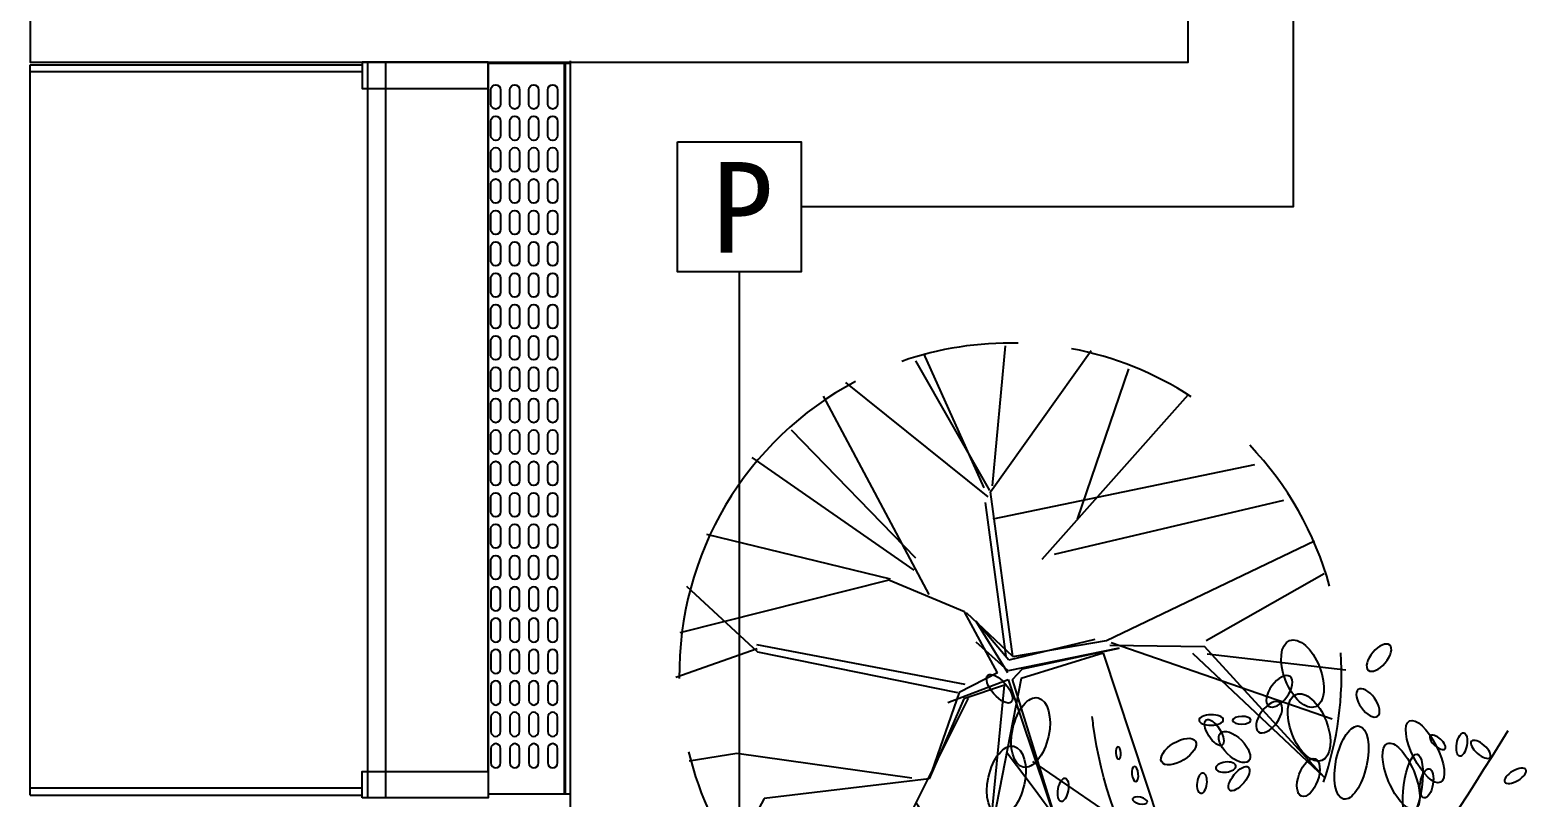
# Model space of a CAD drawing. Extents: x -284868 to 304789, y -137694 to 137894.
# Drawn here: x 56470 to 59580, y -31518 to -29926 of the extents above; entities that cross this region are included whole.
import ezdxf

# ---------------------------------------------------------------- set-up
doc = ezdxf.new("R2010")
doc.units = 0
doc.layers.get('0').update_dxf_attribs({"linetype": 'CONTINUOUS'})
for name, color, linetype in [('0-建筑外轮廓', 8, 'CONTINUOUS'), ('0-窗', 11, 'CONTINUOUS'), ('EM-插座', 240, 'CONTINUOUS'), ('F-地漏', 8, 'CONTINUOUS'), ('P-平面植物', 251, 'CONTINUOUS'), ('WIRE-照明', 130, 'CONTINUOUS')]:
    doc.layers.add(name, color=color, linetype=linetype)
doc.styles.add('宋体', font='')
doc.styles.get('宋体').set_extended_font_data('SimSun')

# ---------------------------------------------------------------- blocks, each defined once
blk = doc.blocks.new('A$C3B8026B3')
blk.add_line((949.5038676261902, 3979.999639704823), (949.5038676261902, 5394.996943071485))
at = {"elevation": 2.414875828790698e-09}
for points in [[(-0.01621794700622559, 5443.997403517365), (687.9808632731438, 5443.999701410532), (687.9808601140976, 5429.500877335668), (-0.01621794700622559, 5429.498579457402)], [(-0.01621794700622559, 3930.999008104205), (687.9808632731438, 3930.996710196137), (687.9808601140976, 3945.495534271002), (-0.01621794700622559, 3945.497832164168)]]:
    blk.add_lwpolyline(points, dxfattribs=at)
for points in [[(-0.01621794700622559, 3930.999342098832), (-0.01621794700622559, 5443.997069522738)], [(699.9838676452637, 3924.999640822411), (699.9838676452637, 5449.996941953897)], [(737.5038676261902, 3924.999640822411), (737.5038676261902, 5449.996941953897)]]:
    blk.add_lwpolyline(points)
for points in [[(687.9808616638184, 5449.996941953897), (687.9808616638184, 5394.996943071485), (949.5038676261902, 5394.996943071485), (949.5038676261902, 5449.996941953897)], [(687.9808616638184, 3924.999640822411), (687.9808616638184, 3979.999639704823), (949.5038676261902, 3979.999639704823), (949.5038676261902, 3924.999640822411)]]:
    blk.add_lwpolyline(points, close=True)
blk = doc.blocks.new('A$C770634BF')
at = {"layer": '0-建筑外轮廓', "color": 42}
blk.add_lwpolyline([(749.999986410141, -45950), (-1650.000013589859, -45950), (-1650.000013589859, -46150), (-950.000013589859, -46150), (-950.000013589859, -47250), (-1650.000013589859, -47250), (-1650.000013589859, -47450), (749.999986410141, -47450)], close=True, dxfattribs=at)
blk = doc.blocks.new('A$C678165FB')
for p, q in [((-36642.54979968071, 2280.998859107494, -2.489572117255614e-09), (-36642.54990375042, 3793.998859107494)), ((-36640.41664040089, 2280.998859107494, -2.489572117255688e-09), (-36640.4167444706, 3793.998859107494))]:
    blk.add_line(p, q)
blk.add_lwpolyline([(-36630.51259821653, 3800), (-36630.51259821653, -530.4804483503103), (-25799.99998641014, -530.4804483503103)])
blk.add_lwpolyline([(-36630.01053267717, 2280.998859107494), (-36630.01063680649, 3793.998859107494), (-36800.51270228624, 3793.998859107494), (-36800.51259821653, 2280.998859107494)], close=True)
for points in [[(-36775.01270228624, 3739.998854130507), (-36775.01270228624, 3709.998854130507, -0.9999999999999999), (-36795.01270228624, 3709.998854130507), (-36795.01270228624, 3739.998864129186, -0.9999994999999556)], [(-36735.64700263739, 3739.998854130507), (-36735.64700263739, 3709.998854130507, -0.9999999999999999), (-36755.64700263739, 3709.998854130507), (-36755.64700263739, 3739.998864129186, -0.9999994999999556)], [(-36696.28130304813, 3739.998854130507), (-36696.28130304813, 3709.998854130507, -0.9999999999999999), (-36716.28130304813, 3709.998854130507), (-36716.28130304813, 3739.998864129186, -0.9999994999999556)], [(-36656.91560339928, 3739.998854130507), (-36656.91560339928, 3709.998854130507, -0.9999999999999999), (-36676.91560339928, 3709.998854130507), (-36676.91560339928, 3739.998864129186, -0.9999994999999556)], [(-36775.01270228624, 3674.998854130507), (-36775.01270228624, 3644.998854130507, -0.9999999999999999), (-36795.01270228624, 3644.998854130507), (-36795.01270228624, 3674.998864129186, -0.9999994999999556)], [(-36735.64700263739, 3674.998854130507), (-36735.64700263739, 3644.998854130507, -0.9999999999999999), (-36755.64700263739, 3644.998854130507), (-36755.64700263739, 3674.998864129186, -0.9999994999999556)], [(-36696.28130304813, 3674.998854130507), (-36696.28130304813, 3644.998854130507, -0.9999999999999999), (-36716.28130304813, 3644.998854130507), (-36716.28130304813, 3674.998864129186, -0.9999994999999556)], [(-36656.91560339928, 3674.998854130507), (-36656.91560339928, 3644.998854130507, -0.9999999999999999), (-36676.91560339928, 3644.998854130507), (-36676.91560339928, 3674.998864129186, -0.9999994999999556)], [(-36775.01270228624, 3609.998854130507), (-36775.01270228624, 3579.998854130507, -0.9999999999999999), (-36795.01270228624, 3579.998854130507), (-36795.01270228624, 3609.998864129186, -0.9999994999999556)], [(-36735.64700263739, 3609.998854130507), (-36735.64700263739, 3579.998854130507, -0.9999999999999999), (-36755.64700263739, 3579.998854130507), (-36755.64700263739, 3609.998864129186, -0.9999994999999556)], [(-36696.28130304813, 3609.998854130507), (-36696.28130304813, 3579.998854130507, -0.9999999999999999), (-36716.28130304813, 3579.998854130507), (-36716.28130304813, 3609.998864129186, -0.9999994999999556)], [(-36656.91560339928, 3609.998854130507), (-36656.91560339928, 3579.998854130507, -0.9999999999999999), (-36676.91560339928, 3579.998854130507), (-36676.91560339928, 3609.998864129186, -0.9999994999999556)], [(-36775.01270228624, 3544.998854130507), (-36775.01270228624, 3514.998854130507, -0.9999999999999999), (-36795.01270228624, 3514.998854130507), (-36795.01270228624, 3544.998864129186, -0.9999994999999556)], [(-36735.64700263739, 3544.998854130507), (-36735.64700263739, 3514.998854130507, -0.9999999999999999), (-36755.64700263739, 3514.998854130507), (-36755.64700263739, 3544.998864129186, -0.9999994999999556)], [(-36696.28130304813, 3544.998854130507), (-36696.28130304813, 3514.998854130507, -0.9999999999999999), (-36716.28130304813, 3514.998854130507), (-36716.28130304813, 3544.998864129186, -0.9999994999999556)], [(-36656.91560339928, 3544.998854130507), (-36656.91560339928, 3514.998854130507, -0.9999999999999999), (-36676.91560339928, 3514.998854130507), (-36676.91560339928, 3544.998864129186, -0.9999994999999556)], [(-36775.01270228624, 3479.998854130507), (-36775.01270228624, 3449.998854130507, -0.9999999999999999), (-36795.01270228624, 3449.998854130507), (-36795.01270228624, 3479.998864129186, -0.9999994999999556)], [(-36735.64700263739, 3479.998854130507), (-36735.64700263739, 3449.998854130507, -0.9999999999999999), (-36755.64700263739, 3449.998854130507), (-36755.64700263739, 3479.998864129186, -0.9999994999999556)], [(-36696.28130304813, 3479.998854130507), (-36696.28130304813, 3449.998854130507, -0.9999999999999999), (-36716.28130304813, 3449.998854130507), (-36716.28130304813, 3479.998864129186, -0.9999994999999556)], [(-36656.91560339928, 3479.998854130507), (-36656.91560339928, 3449.998854130507, -0.9999999999999999), (-36676.91560339928, 3449.998854130507), (-36676.91560339928, 3479.998864129186, -0.9999994999999556)], [(-36775.01270228624, 3414.998854130507), (-36775.01270228624, 3384.998854130507, -0.9999999999999999), (-36795.01270228624, 3384.998854130507), (-36795.01270228624, 3414.998864129186, -0.9999994999999556)], [(-36735.64700263739, 3414.998854130507), (-36735.64700263739, 3384.998854130507, -0.9999999999999999), (-36755.64700263739, 3384.998854130507), (-36755.64700263739, 3414.998864129186, -0.9999994999999556)], [(-36696.28130304813, 3414.998854130507), (-36696.28130304813, 3384.998854130507, -0.9999999999999999), (-36716.28130304813, 3384.998854130507), (-36716.28130304813, 3414.998864129186, -0.9999994999999556)], [(-36656.91560339928, 3414.998854130507), (-36656.91560339928, 3384.998854130507, -0.9999999999999999), (-36676.91560339928, 3384.998854130507), (-36676.91560339928, 3414.998864129186, -0.9999994999999556)], [(-36775.01270228624, 3349.998854130507), (-36775.01270228624, 3319.998854130507, -0.9999999999999999), (-36795.01270228624, 3319.998854130507), (-36795.01270228624, 3349.998864129186, -0.9999994999999556)], [(-36735.64700263739, 3349.998854130507), (-36735.64700263739, 3319.998854130507, -0.9999999999999999), (-36755.64700263739, 3319.998854130507), (-36755.64700263739, 3349.998864129186, -0.9999994999999556)], [(-36696.28130304813, 3349.998854130507), (-36696.28130304813, 3319.998854130507, -0.9999999999999999), (-36716.28130304813, 3319.998854130507), (-36716.28130304813, 3349.998864129186, -0.9999994999999556)], [(-36656.91560339928, 3349.998854130507), (-36656.91560339928, 3319.998854130507, -0.9999999999999999), (-36676.91560339928, 3319.998854130507), (-36676.91560339928, 3349.998864129186, -0.9999994999999556)], [(-36775.01270228624, 3284.998854130507), (-36775.01270228624, 3254.998854130507, -0.9999999999999999), (-36795.01270228624, 3254.998854130507), (-36795.01270228624, 3284.998864129186, -0.9999994999999556)], [(-36735.64700263739, 3284.998854130507), (-36735.64700263739, 3254.998854130507, -0.9999999999999999), (-36755.64700263739, 3254.998854130507), (-36755.64700263739, 3284.998864129186, -0.9999994999999556)], [(-36696.28130304813, 3284.998854130507), (-36696.28130304813, 3254.998854130507, -0.9999999999999999), (-36716.28130304813, 3254.998854130507), (-36716.28130304813, 3284.998864129186, -0.9999994999999556)], [(-36656.91560339928, 3284.998854130507), (-36656.91560339928, 3254.998854130507, -0.9999999999999999), (-36676.91560339928, 3254.998854130507), (-36676.91560339928, 3284.998864129186, -0.9999994999999556)], [(-36775.01270228624, 3219.998854130507), (-36775.01270228624, 3189.998854130507, -0.9999999999999999), (-36795.01270228624, 3189.998854130507), (-36795.01270228624, 3219.998864129186, -0.9999994999999556)], [(-36735.64700263739, 3219.998854130507), (-36735.64700263739, 3189.998854130507, -0.9999999999999999), (-36755.64700263739, 3189.998854130507), (-36755.64700263739, 3219.998864129186, -0.9999994999999556)], [(-36696.28130304813, 3219.998854130507), (-36696.28130304813, 3189.998854130507, -0.9999999999999999), (-36716.28130304813, 3189.998854130507), (-36716.28130304813, 3219.998864129186, -0.9999994999999556)], [(-36656.91560339928, 3219.998854130507), (-36656.91560339928, 3189.998854130507, -0.9999999999999999), (-36676.91560339928, 3189.998854130507), (-36676.91560339928, 3219.998864129186, -0.9999994999999556)], [(-36775.01270228624, 3154.998854130507), (-36775.01270228624, 3124.998854130507, -0.9999999999999999), (-36795.01270228624, 3124.998854130507), (-36795.01270228624, 3154.998864129186, -0.9999994999999556)], [(-36735.64700263739, 3154.998854130507), (-36735.64700263739, 3124.998854130507, -0.9999999999999999), (-36755.64700263739, 3124.998854130507), (-36755.64700263739, 3154.998864129186, -0.9999994999999556)], [(-36696.28130304813, 3154.998854130507), (-36696.28130304813, 3124.998854130507, -0.9999999999999999), (-36716.28130304813, 3124.998854130507), (-36716.28130304813, 3154.998864129186, -0.9999994999999556)], [(-36656.91560339928, 3154.998854130507), (-36656.91560339928, 3124.998854130507, -0.9999999999999999), (-36676.91560339928, 3124.998854130507), (-36676.91560339928, 3154.998864129186, -0.9999994999999556)], [(-36775.01270228624, 3089.998854130507), (-36775.01270228624, 3059.998854130507, -0.9999999999999999), (-36795.01270228624, 3059.998854130507), (-36795.01270228624, 3089.998864129186, -0.9999994999999556)], [(-36735.64700263739, 3089.998854130507), (-36735.64700263739, 3059.998854130507, -0.9999999999999999), (-36755.64700263739, 3059.998854130507), (-36755.64700263739, 3089.998864129186, -0.9999994999999556)], [(-36696.28130304813, 3089.998854130507), (-36696.28130304813, 3059.998854130507, -0.9999999999999999), (-36716.28130304813, 3059.998854130507), (-36716.28130304813, 3089.998864129186, -0.9999994999999556)], [(-36656.91560339928, 3089.998854130507), (-36656.91560339928, 3059.998854130507, -0.9999999999999999), (-36676.91560339928, 3059.998854130507), (-36676.91560339928, 3089.998864129186, -0.9999994999999556)], [(-36775.01270228624, 3024.998854130507), (-36775.01270228624, 2994.998854130507, -0.9999999999999999), (-36795.01270228624, 2994.998854130507), (-36795.01270228624, 3024.998864129186, -0.9999994999999556)], [(-36735.64700263739, 3024.998854130507), (-36735.64700263739, 2994.998854130507, -0.9999999999999999), (-36755.64700263739, 2994.998854130507), (-36755.64700263739, 3024.998864129186, -0.9999994999999556)], [(-36696.28130304813, 3024.998854130507), (-36696.28130304813, 2994.998854130507, -0.9999999999999999), (-36716.28130304813, 2994.998854130507), (-36716.28130304813, 3024.998864129186, -0.9999994999999556)], [(-36656.91560339928, 3024.998854130507), (-36656.91560339928, 2994.998854130507, -0.9999999999999999), (-36676.91560339928, 2994.998854130507), (-36676.91560339928, 3024.998864129186, -0.9999994999999556)], [(-36775.01270228624, 2959.998854130507), (-36775.01270228624, 2929.998854130507, -0.9999999999999999), (-36795.01270228624, 2929.998854130507), (-36795.01270228624, 2959.998864129186, -0.9999994999999556)], [(-36735.64700263739, 2959.998854130507), (-36735.64700263739, 2929.998854130507, -0.9999999999999999), (-36755.64700263739, 2929.998854130507), (-36755.64700263739, 2959.998864129186, -0.9999994999999556)], [(-36696.28130304813, 2959.998854130507), (-36696.28130304813, 2929.998854130507, -0.9999999999999999), (-36716.28130304813, 2929.998854130507), (-36716.28130304813, 2959.998864129186, -0.9999994999999556)], [(-36656.91560339928, 2959.998854130507), (-36656.91560339928, 2929.998854130507, -0.9999999999999999), (-36676.91560339928, 2929.998854130507), (-36676.91560339928, 2959.998864129186, -0.9999994999999556)], [(-36775.01270228624, 2894.998854130507), (-36775.01270228624, 2864.998854130507, -0.9999999999999999), (-36795.01270228624, 2864.998854130507), (-36795.01270228624, 2894.998864129186, -0.9999994999999556)], [(-36735.64700263739, 2894.998854130507), (-36735.64700263739, 2864.998854130507, -0.9999999999999999), (-36755.64700263739, 2864.998854130507), (-36755.64700263739, 2894.998864129186, -0.9999994999999556)], [(-36696.28130304813, 2894.998854130507), (-36696.28130304813, 2864.998854130507, -0.9999999999999999), (-36716.28130304813, 2864.998854130507), (-36716.28130304813, 2894.998864129186, -0.9999994999999556)], [(-36656.91560339928, 2894.998854130507), (-36656.91560339928, 2864.998854130507, -0.9999999999999999), (-36676.91560339928, 2864.998854130507), (-36676.91560339928, 2894.998864129186, -0.9999994999999556)], [(-36775.01270228624, 2829.998854130507), (-36775.01270228624, 2799.998854130507, -0.9999999999999999), (-36795.01270228624, 2799.998854130507), (-36795.01270228624, 2829.998864129186, -0.9999994999999556)], [(-36735.64700263739, 2829.998854130507), (-36735.64700263739, 2799.998854130507, -0.9999999999999999), (-36755.64700263739, 2799.998854130507), (-36755.64700263739, 2829.998864129186, -0.9999994999999556)], [(-36696.28130304813, 2829.998854130507), (-36696.28130304813, 2799.998854130507, -0.9999999999999999), (-36716.28130304813, 2799.998854130507), (-36716.28130304813, 2829.998864129186, -0.9999994999999556)], [(-36656.91560339928, 2829.998854130507), (-36656.91560339928, 2799.998854130507, -0.9999999999999999), (-36676.91560339928, 2799.998854130507), (-36676.91560339928, 2829.998864129186, -0.9999994999999556)], [(-36775.01270228624, 2764.998854130507), (-36775.01270228624, 2734.998854130507, -0.9999999999999999), (-36795.01270228624, 2734.998854130507), (-36795.01270228624, 2764.998864129186, -0.9999994999999556)], [(-36735.64700263739, 2764.998854130507), (-36735.64700263739, 2734.998854130507, -0.9999999999999999), (-36755.64700263739, 2734.998854130507), (-36755.64700263739, 2764.998864129186, -0.9999994999999556)], [(-36696.28130304813, 2764.998854130507), (-36696.28130304813, 2734.998854130507, -0.9999999999999999), (-36716.28130304813, 2734.998854130507), (-36716.28130304813, 2764.998864129186, -0.9999994999999556)], [(-36656.91560339928, 2764.998854130507), (-36656.91560339928, 2734.998854130507, -0.9999999999999999), (-36676.91560339928, 2734.998854130507), (-36676.91560339928, 2764.998864129186, -0.9999994999999556)], [(-36775.01270228624, 2669.998864129186), (-36775.01270228624, 2699.998864129186, 0.9999999999999999), (-36795.01270228624, 2699.998864129186), (-36795.01270228624, 2669.998854130507, 0.9999994999999556)], [(-36735.64700263739, 2669.998864129186), (-36735.64700263739, 2699.998864129186, 0.9999999999999999), (-36755.64700263739, 2699.998864129186), (-36755.64700263739, 2669.998854130507, 0.9999994999999556)], [(-36696.28130304813, 2669.998864129186), (-36696.28130304813, 2699.998864129186, 0.9999999999999999), (-36716.28130304813, 2699.998864129186), (-36716.28130304813, 2669.998854130507, 0.9999994999999556)], [(-36656.91560339928, 2669.998864129186), (-36656.91560339928, 2699.998864129186, 0.9999999999999999), (-36676.91560339928, 2699.998864129186), (-36676.91560339928, 2669.998854130507, 0.9999994999999556)], [(-36775.01270228624, 2604.998864129186), (-36775.01270228624, 2634.998864129186, 0.9999999999999999), (-36795.01270228624, 2634.998864129186), (-36795.01270228624, 2604.998854130507, 0.9999994999999556)], [(-36735.64700263739, 2604.998864129186), (-36735.64700263739, 2634.998864129186, 0.9999999999999999), (-36755.64700263739, 2634.998864129186), (-36755.64700263739, 2604.998854130507, 0.9999994999999556)], [(-36696.28130304813, 2604.998864129186), (-36696.28130304813, 2634.998864129186, 0.9999999999999999), (-36716.28130304813, 2634.998864129186), (-36716.28130304813, 2604.998854130507, 0.9999994999999556)], [(-36656.91560339928, 2604.998864129186), (-36656.91560339928, 2634.998864129186, 0.9999999999999999), (-36676.91560339928, 2634.998864129186), (-36676.91560339928, 2604.998854130507, 0.9999994999999556)], [(-36775.01270228624, 2539.998864129186), (-36775.01270228624, 2569.998864129186, 0.9999999999999999), (-36795.01270228624, 2569.998864129186), (-36795.01270228624, 2539.998854130507, 0.9999994999999556)], [(-36735.64700263739, 2539.998864129186), (-36735.64700263739, 2569.998864129186, 0.9999999999999999), (-36755.64700263739, 2569.998864129186), (-36755.64700263739, 2539.998854130507, 0.9999994999999556)], [(-36696.28130304813, 2539.998864129186), (-36696.28130304813, 2569.998864129186, 0.9999999999999999), (-36716.28130304813, 2569.998864129186), (-36716.28130304813, 2539.998854130507, 0.9999994999999556)], [(-36656.91560339928, 2539.998864129186), (-36656.91560339928, 2569.998864129186, 0.9999999999999999), (-36676.91560339928, 2569.998864129186), (-36676.91560339928, 2539.998854130507, 0.9999994999999556)], [(-36775.01270228624, 2474.998864129186), (-36775.01270228624, 2504.998864129186, 0.9999999999999999), (-36795.01270228624, 2504.998864129186), (-36795.01270228624, 2474.998854130507, 0.9999994999999556)], [(-36735.64700263739, 2474.998864129186), (-36735.64700263739, 2504.998864129186, 0.9999999999999999), (-36755.64700263739, 2504.998864129186), (-36755.64700263739, 2474.998854130507, 0.9999994999999556)], [(-36696.28130304813, 2474.998864129186), (-36696.28130304813, 2504.998864129186, 0.9999999999999999), (-36716.28130304813, 2504.998864129186), (-36716.28130304813, 2474.998854130507, 0.9999994999999556)], [(-36656.91560339928, 2474.998864129186), (-36656.91560339928, 2504.998864129186, 0.9999999999999999), (-36676.91560339928, 2504.998864129186), (-36676.91560339928, 2474.998854130507, 0.9999994999999556)], [(-36775.01270228624, 2409.998864129186), (-36775.01270228624, 2439.998864129186, 0.9999999999999999), (-36795.01270228624, 2439.998864129186), (-36795.01270228624, 2409.998854130507, 0.9999994999999556)], [(-36735.64700263739, 2409.998864129186), (-36735.64700263739, 2439.998864129186, 0.9999999999999999), (-36755.64700263739, 2439.998864129186), (-36755.64700263739, 2409.998854130507, 0.9999994999999556)], [(-36696.28130304813, 2409.998864129186), (-36696.28130304813, 2439.998864129186, 0.9999999999999999), (-36716.28130304813, 2439.998864129186), (-36716.28130304813, 2409.998854130507, 0.9999994999999556)], [(-36656.91560339928, 2409.998864129186), (-36656.91560339928, 2439.998864129186, 0.9999999999999999), (-36676.91560339928, 2439.998864129186), (-36676.91560339928, 2409.998854130507, 0.9999994999999556)], [(-36775.01270228624, 2344.998864129186), (-36775.01270228624, 2374.998864129186, 0.9999999999999999), (-36795.01270228624, 2374.998864129186), (-36795.01270228624, 2344.998854130507, 0.9999994999999556)], [(-36735.64700263739, 2344.998864129186), (-36735.64700263739, 2374.998864129186, 0.9999999999999999), (-36755.64700263739, 2374.998864129186), (-36755.64700263739, 2344.998854130507, 0.9999994999999556)], [(-36696.28130304813, 2344.998864129186), (-36696.28130304813, 2374.998864129186, 0.9999999999999999), (-36716.28130304813, 2374.998864129186), (-36716.28130304813, 2344.998854130507, 0.9999994999999556)], [(-36656.91560339928, 2344.998864129186), (-36656.91560339928, 2374.998864129186, 0.9999999999999999), (-36676.91560339928, 2374.998864129186), (-36676.91560339928, 2344.998854130507, 0.9999994999999556)]]:
    blk.add_lwpolyline(points, format="xyb", close=True)
blk = doc.blocks.new('yld.studio@foxmail.com-15')
at = {"color": 251}
for centre, major_axis, ratio, start_param, end_param in [((67663.3802622559, -96943.03667572181), (19.44234443841895, -49.71823718143025), 0.5149819925851165, 3.141592653589513, 9.424777960769099), ((67254.32946971641, -97031.6352926874), (-11.3006505088097, -52.1747368347396), 0.5149819925847774, 3.141592653586497, 9.424777960766082), ((67673.16416539741, -97023.94008232508), (19.44234443830832, -49.71823718147351), 0.5149819925856476, 3.141592653593833, 9.424777960773419), ((67736.90455449093, -97076.81640167383), (-11.882231969294, -54.85934367072916), 0.4143786564429547, 3.141592653588789, 9.424777960768376), ((67217.73402744438, -97104.44916200958), (-11.30065050902073, -52.1747368346939), 0.5149819925845008, 3.141592653594351, 9.424777960773937), ((67476.95924648759, -97060.28438551695), (25.52120730774265, 15.61015092256337), 0.4897085258235607, 3.1415926535833, 9.424777960762885), ((67811.75014601788, -97097.34514099394), (20.65295709346967, -49.32120633400969), 0.3815902049347016, 3.141592653589241, 9.424777960768827), ((67672.09793324186, -97099.44613861147), (-10.05329481906358, -28.17694265798817), 0.4897085258267, 3.141592653596677, 9.424777960776265), ((67829.18738174601, -97112.08717351704), (-6.581996368707475, -47.9147385951856), 0.2834094502931973, 3.1415926535956, 9.424777960775186)]:
    blk.add_ellipse(centre, major_axis=major_axis, ratio=ratio, start_param=start_param, end_param=end_param, dxfattribs=at)
at = {"color": 251, "extrusion": (0, 0, -1)}
for centre, major_axis, ratio in [((67778.39424609975, -96918.99107909144), (16.15860105615722, 18.88424170738109), 0.489708525824351), ((67628.4848041758, -96969.70889309392), (-16.08731890965614, -22.15131697494201), 0.5149819925839157), ((67761.76275149873, -96987.00936888682), (14.52082561971524, -20.1707857128591), 0.4897085258272388), ((67613.15038450924, -97008.58511663898), (-16.08731890965614, -22.15131697494201), 0.5149819925839157), ((67386.24268665886, -97062.43419586791), (1.015274458191964, -9.077781863726678), 0.4287301248982205), ((67866.73821781157, -97046.46370432235), (11.10656669847134, -9.77834299496863), 0.428730124899132), ((67931.45477859094, -97056.96072196274), (13.88320837320026, -12.22292874368366), 0.4287301248987982), ((67547.89804184227, -97083.66482950345), (15.22125290859655, 1.920221162166815), 0.4897085258277165), ((67512.06517464202, -97107.83667536074), (-1.738756675079526, -15.24304807591668), 0.4897085258244636)]:
    blk.add_ellipse(centre, major_axis=major_axis, ratio=ratio, dxfattribs=at)
at = {"color": 251}
for centre, major_axis, ratio in [((67207.50017557363, -96965.71420033404), (17.49117386624583, -20.19687386410705), 0.4287301249002207), ((67530.4487951179, -97031.57528763002), (11.88449797465674, -18.82793832139658), 0.428730124899513), ((67847.64931614907, -97060.33752682118), (23.391069209507, -46.12898583976664), 0.3684240630321024), ((67560.96889317385, -97053.46636088699), (21.20955531695527, -21.0989003866078), 0.4897085258262392), ((67902.97537807678, -97049.62857015076), (-3.09199926955084, -17.5416183627805), 0.4287301248987765), ((67303.21356839244, -97117.85129671328), (-3.091999269578952, -17.54161836277554), 0.4287301248955802), ((67567.84974381258, -97101.0384115096), (14.10107078493343, 17.23056459502335), 0.4287301248988641), ((67850.02138228761, -97108.14239045896), (-3.864999087203942, -21.92702295343857), 0.4287301248998709)]:
    blk.add_ellipse(centre, major_axis=major_axis, ratio=ratio, dxfattribs=at)
at = {"color": 251, "extrusion": (0, 0, -0.9999999999999999)}
for centre, major_axis, ratio in [((67525.92582449806, -97012.81119357806), (18.2665252047853, 0.2857973147239191), 0.4287301248983906), ((67411.45249202079, -97094.09384925145), (1.269093072790657, -11.34722732963564), 0.4287301248983473)]:
    blk.add_ellipse(centre, major_axis=major_axis, ratio=ratio, dxfattribs=at)
at = {"color": 251, "extrusion": (0, 0, -0.9999999999999998)}
blk.add_ellipse((67571.94145868416, -97013.20792010467), major_axis=(13.69989390358963, 0.2143479860015732), ratio=0.428730124899465, dxfattribs=at)
at = {"color": 251, "extrusion": (0, 0, -1)}
for centre, major_axis, ratio, start_param, end_param in [((69001.0561228306, -98232.51245515345), (-810.2129368520361, -1204.435073981831), 0.9999999999985734, 0.5090253085482854, 1.892272618784854), ((67983.52188214543, -97096.76840446325), (15.98727904336688, 9.303245164829873), 0.4287301248997194, 3.141592653606162, 9.424777960785748), ((67418.71625821502, -97133.89390144928), (11.16590536364233, -2.38594272927165), 0.4287301248977073, 3.141592653579234, 9.42477796075882)]:
    blk.add_ellipse(centre, major_axis=major_axis, ratio=ratio, start_param=start_param, end_param=end_param, dxfattribs=at)
at = {"color": 251}
for points, knots in [([(67972.46348325047, -97028.90973622765), (67842.0985588166, -97237.78633910202), (67602.70375787187, -97621.3555620673), (67367.44372932543, -97180.32484570442), (67347.46297018346, -97011.79982617422), (67347.00090455753, -97007.44286584912)], [0, 0, 0, 0, 251.7420900481676, 462.2849880678662, 467.9026245569248, 467.9026245569248, 467.9026245569248, 467.9026245569248]), ([(67219.21657360927, -97062.11972604407), (67368.13058886863, -97260.580634274), (67674.3885178701, -97668.73715759639), (67174.1424350643, -97295.66449308855), (67083.77020546561, -97139.46801065159), (67083.03136490216, -97138.17473790084)], [0, 0, 0, 0, 223.2516070512728, 459.1413017955921, 461.1142983009885, 461.1142983009885, 461.1142983009885, 461.1142983009885])]:
    blk.add_open_spline(points, degree=3, knots=knots, dxfattribs=at)
blk = doc.blocks.new('yld.studio@foxmail.com-2-220')
at = {"color": 251, "ltscale": 100}
for p, q in [((8501.13106465555, -109873.3939717448), (8409.550430779229, -109668.9564396669)), ((8511.098298466182, -109879.4520120817), (8664.264205356769, -109664.0736599684)), ((8513.935174945276, -109870.1278875482), (8534.086856130685, -109657.0888179536)), ((8510.07130033616, -109877.5432872261), (8397.241989341797, -109679.8524219572)), ((8643.646424591134, -109920.896699367), (8721.37169470382, -109691.9582188762)), ((8507.380357278453, -109887.0663439946), (8290.809837820183, -109712.7511394582)), ((8417.58846981189, -110035.7031451156), (8256.902243287128, -109733.9136141408)), ((8589.84979918442, -109981.6393025578), (8812.064537615166, -109731.5270334429)), ((8397.213953086059, -109980.3736417438), (8208.122884003154, -109785.5334164749)), ((8394.896146682848, -109998.4002310843), (8148.511942124867, -109827.1494842066)), ((8515.149866159889, -109920.6828092841), (8913.489784074249, -109837.6295692205)), ((8545.080463436956, -110129.9712082237), (8511.098298466182, -109879.4520120817)), ((8535.090741687978, -110130.2657509951), (8503.439958203177, -109895.444464304)), ((8608.474120332918, -109974.440932813), (8957.584479264275, -109892.1642898234)), ((8358.66966240853, -110012.5429162932), (8079.506968230533, -109944.3313683289)), ((8687.600472370686, -110105.4335132021), (9004.281895062479, -109954.1880793764)), ((8356.390848858282, -110013.6864172328), (8037.965133228397, -110093.7824800541)), ((8471.523320861743, -110062.0385618618), (8356.390848858282, -110013.6864172328)), ((8839.31030280242, -110105.5740148941), (9019.01692786999, -110003.9179573645)), ((8156.988658891409, -110123.6103178076), (8048.67283294769, -110023.5729717813)), ((8521.879685566237, -110154.8462148285), (8471.523320861743, -110062.0385618618)), ((8545.080463436956, -110129.9712082237), (8474.695959158824, -110063.5877040234)), ((8488.624687295756, -110076.4627191753), (8536.69572578161, -110154.4647457076)), ((8539.042974131007, -110135.622185656), (8488.624687295756, -110076.4627191753)), ((8472.341133958951, -110172.8429607276), (8155.557943534164, -110112.1476989887)), ((8538.04677229299, -110151.697806682), (8489.436427211505, -110107.9735711783)), ((8669.580269144091, -110104.0829094219), (8539.042974131007, -110135.622185656)), ((8545.080463436956, -110129.9712082237), (8687.600472370686, -110105.4335132021)), ((8692.782645724888, -110112.7259677437), (8836.876880892552, -110114.6384574738)), ((8694.641616318666, -110108.9188017873), (9030.827629675157, -110224.9642747734)), ((8155.674991188222, -110118.2540096896), (8032.289042400138, -110161.7339645319)), ((8461.198768158793, -110185.5683148289), (8156.988658891409, -110123.6103178076)), ((8707.051128167543, -110117.1065417335), (8538.04677229299, -110151.697806682)), ((8682.617432705767, -110125.0561464883), (8557.8069862735, -110163.7320525291)), ((8559.478785337997, -110148.7417025042), (8707.051128167543, -110117.1065417335)), ((8682.617432705767, -110125.0561464883), (8768.316423488723, -110384.3917165255)), ((8818.24999620521, -110125.0809232486), (9019.029324174684, -110313.500731195)), ((9019.029324174684, -110313.500731195), (8836.876880892552, -110114.6384574738)), ((8840.755370601313, -110125.8763460317), (9051.598547176167, -110150.2387189108)), ((8521.879685566237, -110154.8462148285), (8463.329110122111, -110184.5666501959)), ((8544.712777876877, -110164.9470367774), (8559.478785337997, -110148.7417025042)), ((8445.905761772825, -110200.0228001132), (8538.058452411264, -110165.1244801676)), ((8532.405032682815, -110173.4445010566), (8470.529507935396, -110194.6309023557)), ((8557.8069862735, -110163.7320525291), (8509.500436162634, -110409.955359578)), ((8509.500436162634, -110409.955359578), (8532.405032682815, -110173.4445010566)), ((8538.058452411264, -110165.1244801676), (8622.455168838787, -110416.4584425529)), ((8622.455168838787, -110416.4584425529), (8544.712777876877, -110164.9470367774)), ((8477.06195964414, -110193.3140256365), (8277.623025664594, -110592.7074083973)), ((8463.329110122111, -110184.5666501959), (8417.748714489862, -110316.4088889136)), ((8470.529507935396, -110194.6309023557), (8417.748714489862, -110316.4088889136)), ((8124.964738780516, -110277.7088560173), (8052.440181792073, -110289.4450988359)), ((8391.041020788427, -110315.4498517265), (8124.964738780516, -110277.7088560173)), ((8574.785487368295, -110289.8940446716), (8890.091167433304, -110505.1454133904)), ((8417.748714489862, -110316.4088889136), (8166.561178588716, -110346.4125282156)), ((8166.561178588716, -110346.4125282156), (8117.008257342794, -110438.8442234014)), ((8771.489061785804, -110385.940858687), (8615.921404705092, -110411.9026408211)), ((8768.316423488723, -110384.3917165255), (8830.543833206233, -110441.9616232229)), ((8373.655882174557, -110393.6317603433), (8229.810389286838, -110545.7870197073)), ((8511.359406756412, -110406.1481936216), (8525.187991881801, -110657.0105103891)), ((8511.396507138503, -110403.8092045828), (8679.755020749755, -110638.1854512367)), ((8499.9584001943, -110423.6809397702), (8384.724362951994, -110630.8584596972)), ((8507.06925096712, -110429.3314315192), (8471.476202753722, -110654.3583499099)), ((8615.921404705092, -110411.9026408211), (8752.824880628905, -110617.2857343438)), ((8622.266681299196, -110415.0009251443), (8875.219402682618, -110535.6027410421)), ((8830.543833206233, -110441.9616232229), (8919.512455966149, -110477.0774884284))]:
    blk.add_line(p, q, dxfattribs=at)
for start, end in [(88.67658133986582, 109.1318116116292), (56.90062685911031, 79.3687881605474), (117.8666870172973, 180.7636123873087), (15.42501862290858, 43.73878007651597), (340.9435276307679, 3.713910883964449), (193.5797499190198, 240.7292229219724), (292.86239006726, 322.3566808994028), (249.5801205386944, 287.9772753454194)]:
    blk.add_arc((8541.352143873868, -110156.9102643787), 503.9999999926657, start, end, dxfattribs=at)
blk = doc.blocks.new('A$C55573B10')
at = {"ltscale": 5}
blk.add_lwpolyline([(0, 1.15185902165922), (1.096570349649483, 1.15185902165922), (1.096570349649483, 0), (0, 0)], close=True, dxfattribs=at)
at = {"style": '宋体'}
blk.add_text('P', height=0.8041670250910192, dxfattribs=at).set_placement((0.3048160128764721, 0.1687265240507259))

msp = doc.modelspace()

# ---------------------------------------------------------------- linework, layer by layer
at = {"layer": 'WIRE-照明'}
for points in [[(58068.32994264385, -28192.69639582372), (59087.53125110129, -28192.69639582372), (59087.53125110129, -30292.69646957737), (58068.32994264385, -30292.69646957737)], [(70221.3443131869, -33861.00360859871), (70221.3443131869, -32872.62116091582), (57939.99172459544, -32872.62116091582), (57939.99172459544, -30427.5054531779)]]:
    msp.add_lwpolyline(points, dxfattribs=at)

# ---------------------------------------------------------------- block references
at = {"color": 0}
msp.add_blockref('A$C770634BF', (58120.21594913979, 17457.30356729945), dxfattribs=at)
at = {"layer": '0-窗'}
msp.add_blockref('A$C3B8026B3', (56470.22878464242, -35442.6933175667), dxfattribs=at)
at = {"layer": 'EM-插座', "ltscale": 5, "xscale": 234.0720193454588, "yscale": 234.0720193454588, "zscale": 234.0720193454588}
msp.add_blockref('A$C55573B10', (57811.65350654704, -30427.5054531779), dxfattribs=at)
at = {"layer": 'F-地漏'}
msp.add_blockref('A$C678165FB', (94220.21601398964, -33790.06119838793), dxfattribs=at)
at = {"layer": 'P-平面植物'}
for name, p, xscale, yscale, zscale in [('yld.studio@foxmail.com-2-220', (46873.98835195322, 118699.2754542266), 1.361334557724074, 1.361334557724074, 1.361334557724074), ('yld.studio@foxmail.com-15', (-34080.45474342816, 102251.8136568817), 1.377219718655453, 1.377219718655453, 1.377219718655453)]:
    msp.add_blockref(name, p, dxfattribs=dict(at, xscale=xscale, yscale=yscale, zscale=zscale))

doc.saveas('drawing.dxf')
